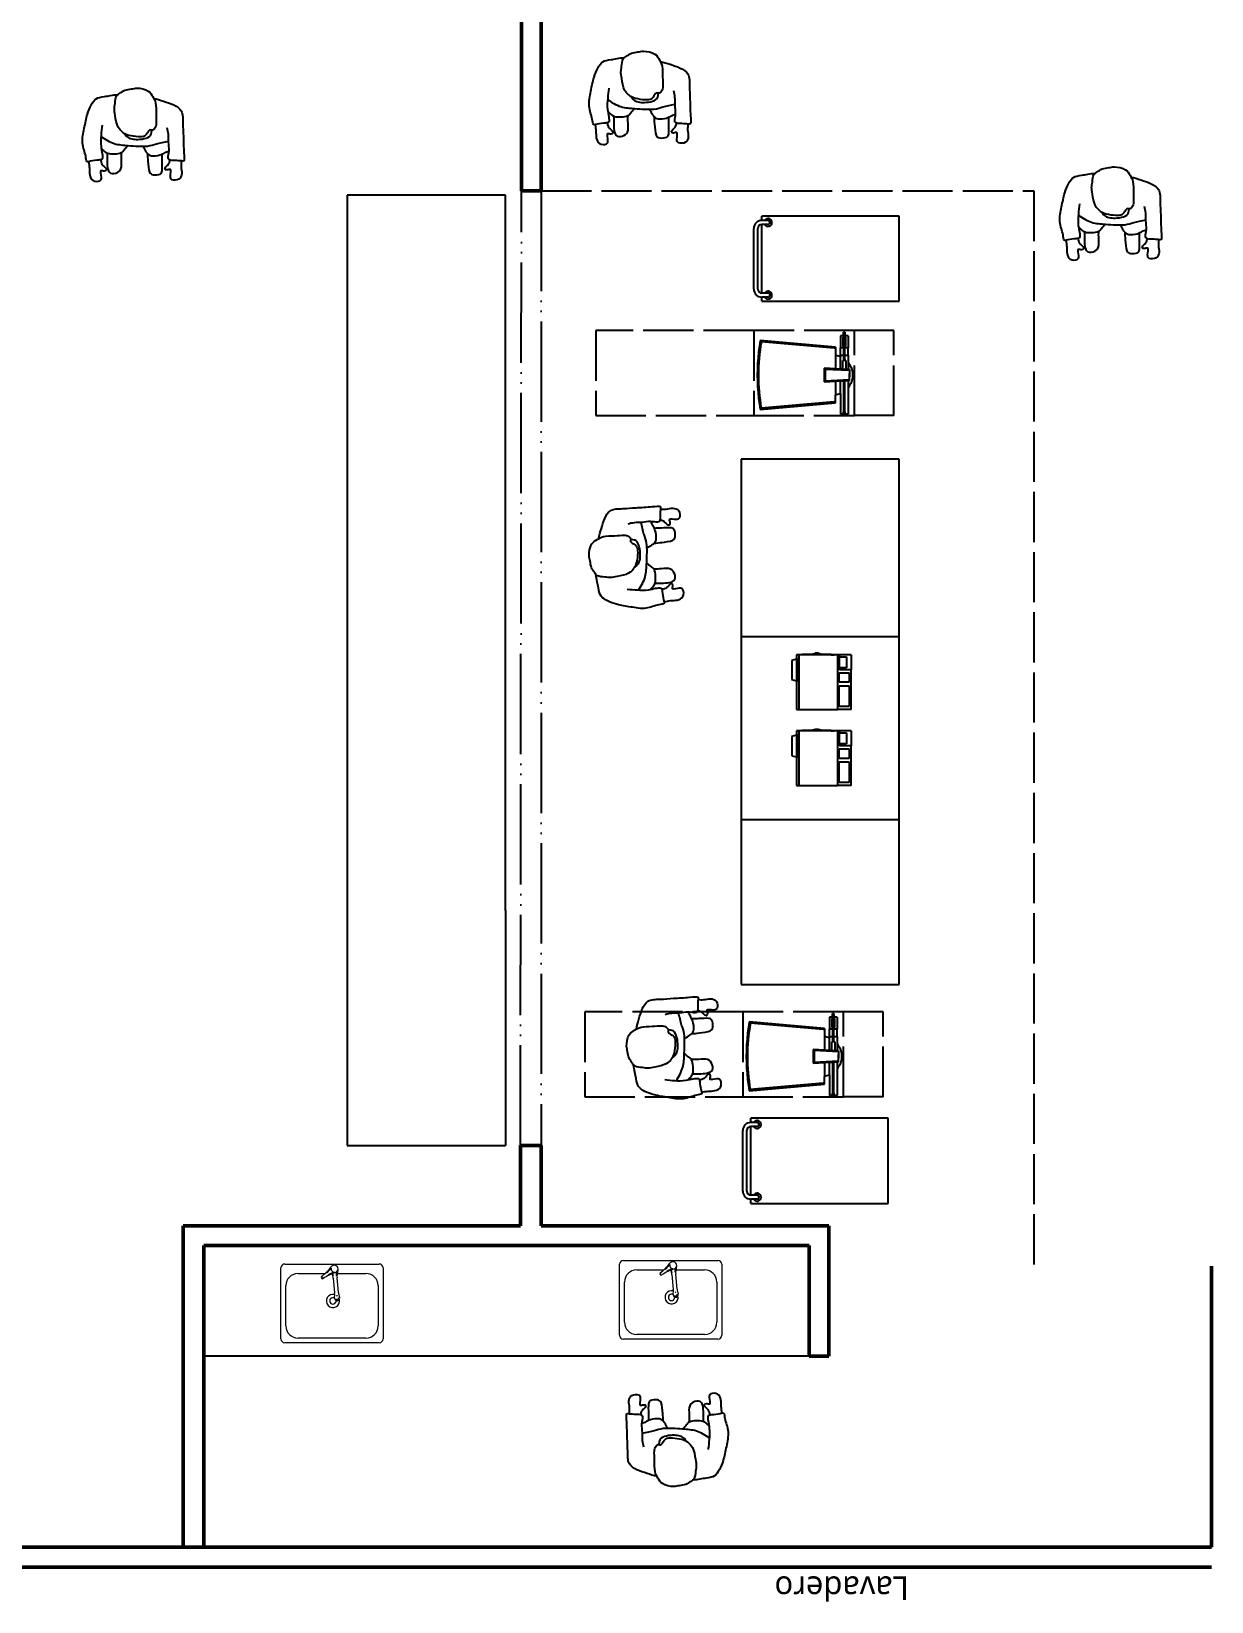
# Model space of a CAD drawing. Header units: millimetres. Extents: x 44692 to 659456, y -26273 to 96111.
# Drawn here: x 142438 to 148411, y -19436 to -11486 of the extents above; entities that cross this region are included whole.
import ezdxf

# ---------------------------------------------------------------- set-up
doc = ezdxf.new("R2010")
doc.units = ezdxf.units.MM
doc.header["$LTSCALE"] = 100
doc.linetypes.add('DASHEDX2', pattern=[3.048, 2.54, -0.508])
doc.linetypes.add('DIVIDEX2', pattern=[6.604, 5.08, -0.508, 0, -0.508, 0, -0.508])
for name, color, linetype in [('Area circulacion', 50, 'DASHEDX2'), ('Area proceso', 90, 'DASHEDX2'), ('Maquinas', 200, 'Continuous'), ('Mesas-estantes', 230, 'Continuous'), ('Muebles', 112, 'Continuous'), ('Personal', 171, 'Continuous'), ('Puertas', 43, 'DIVIDEX2'), ('rotulo', 211, 'Continuous'), ('Transporte semielaborado', 30, 'Continuous')]:
    doc.layers.add(name, color=color, linetype=linetype)
doc.layers.add('Paredes', color=7, linetype='Continuous', lineweight=50)
doc.styles.add('OpenSans', font='OpenSans-Regular.ttf')

# ---------------------------------------------------------------- blocks, each defined once
blk = doc.blocks.new('cl09-14')
at = {"lineweight": 5}
for p, q in [((-0.249, 0.4145), (0.0095, 0.4145)), ((0.0095, 0.4145), (0.249, 0.4145)), ((-0.269, 0.02), (-0.269, 0.3945)), ((-0.1788, 0.3645), (-0.0361, 0.3645)), ((0.006, 0.3403), (0.0136, 0.2619)), ((0.034, 0.2639), (0.0265, 0.3414)), ((0.0274, 0.3645), (0.1788, 0.3645)), ((0.269, 0.3945), (0.269, 0.02)), ((-0.2428, 0.0885), (-0.2428, 0.3005)), ((0.2428, 0.3005), (0.2428, 0.0885)), ((0.249, 0), (-0.249, 0)), ((0.1788, 0.0245), (-0.1788, 0.0245))]:
    blk.add_line(p, q, dxfattribs=at)
for centre, radius, start, end in [((-0.249, 0.3945), 0.02, 90, 180), ((0.249, 0.3945), 0.02, 0, 90), ((-0.1788, 0.3005), 0.064, 90, 180), ((-0.0506, 0.3437), 0.00664, 127.29995, 303.51976), ((-0.2092, 0.5518), 0.255, 307.29995, 323.44123), ((-0.0487, 0.3439), 0.00491, 158.92924, 241.9125), ((0.0939, 0.1256), 0.255, 107.37848, 123.51976), ((-0.0791, 0.4381), 0.0866, 305.66886, 327.17012), ((0.0292, 0.2858), 0.0866, 103.6496, 125.15085), ((0.011, 0.3884), 0.0162, 164.00843, 277.23501), ((0.0117, 0.388), 0.02, 287.37848, 143.44123), ((-0.0935, 0.3304), 0.1, 5.6774, 19.04527), ((-0.0221, 0.3495), 0.0293, 4.17107, 27.91331), ((0.0517, 0.3563), 0.0293, 157.81042, 186.31744), ((0.126, 0.3513), 0.1, 162.19035, 185.67746), ((0.1788, 0.3005), 0.064, 0, 90), ((0.0047, 0.2202), 0.0346, 74.3543, 12.13808), ((-0.0859, 0.252), 0.1, 351.17496, 5.6774), ((0.1335, 0.2738), 0.1, 185.67746, 200.1799), ((0.0047, 0.2202), 0.0168, 61.4601, 4.85789), ((0.0266, 0.2346), 0.0139, 171.17496, 20.1799), ((0.0267, 0.235), 0.00812, 213.71984, 15.80061), ((0.0262, 0.2395), 0.00759, 64.48838, 123.74119), ((-0.1788, 0.0885), 0.064, 180, 270), ((0.1788, 0.0885), 0.064, 270, 0), ((-0.249, 0.02), 0.02, 180, 270), ((0.249, 0.02), 0.02, 270, 0)]:
    blk.add_arc(centre, radius, start, end, dxfattribs=at)
blk = doc.blocks.new('pa17-16')
for points, knots in [([(5.5575, 2.4391), (5.5549, 2.4218), (5.5525, 2.3852), (5.5491, 2.3329), (5.5712, 2.2599), (5.5431, 2.2589), (5.5029, 2.2526), (5.4793, 2.2435), (5.4785, 2.2813), (5.4499, 2.3438), (5.4658, 2.4235), (5.4776, 2.5033), (5.5116, 2.5798), (5.5552, 2.585), (5.608, 2.5962), (5.6336, 2.6001)], [0, 0, 0, 0, 0.404899, 0.829805, 1.276298, 1.516647, 1.885942, 2.122553, 2.418487, 2.881882, 3.382407, 3.897515, 4.613825, 5.020942, 5.393355, 5.393355, 5.393355, 5.393355]), ([(5.62, 2.5537), (5.6188, 2.5427), (5.6154, 2.5253), (5.6223, 2.4901), (5.6346, 2.4293), (5.661, 2.4064), (5.685, 2.3908), (5.7322, 2.3832), (5.7723, 2.3842), (5.7881, 2.3969), (5.8018, 2.4268), (5.8146, 2.4162), (5.8324, 2.4305), (5.8382, 2.4568), (5.8318, 2.5038), (5.8344, 2.5615), (5.8137, 2.5937), (5.7944, 2.6284), (5.7307, 2.6388), (5.7037, 2.6296), (5.6679, 2.626), (5.6442, 2.6055), (5.6228, 2.5961), (5.6214, 2.5667), (5.62, 2.5537)], [0, 0, 0, 0, 0.297584, 0.631064, 1.068635, 1.39533, 1.69617, 2.097861, 2.458938, 2.716293, 3.010442, 3.199165, 3.447293, 3.731671, 4.119196, 4.541864, 4.881702, 5.22714, 5.673063, 5.989311, 6.327668, 6.644571, 6.906626, 7.259736, 7.259736, 7.259736, 7.259736]), ([(5.8196, 2.5846), (5.837, 2.5819), (5.8817, 2.5675), (5.9755, 2.5418), (5.972, 2.4609), (5.9791, 2.3926), (5.9812, 2.315), (5.9891, 2.2612), (5.9692, 2.2664), (5.9401, 2.2663), (5.9063, 2.2668), (5.9005, 2.2811), (5.909, 2.3184), (5.9007, 2.3606), (5.9019, 2.4011), (5.8964, 2.4238), (5.8933, 2.4348)], [6.682038, 6.682038, 6.682038, 6.682038, 7.076266, 7.806153, 8.304227, 8.77662, 9.284333, 9.649979, 9.844608, 10.160206, 10.472731, 10.661147, 10.998544, 11.371438, 11.724832, 12.051545, 12.051545, 12.051545, 12.051545]), ([(5.5522, 2.3809), (5.573, 2.3653), (5.6222, 2.3398), (5.6924, 2.3383), (5.7952, 2.3323), (5.8376, 2.352), (5.881, 2.3613), (5.9019, 2.366)], [0, 0, 0, 0, 0.49262, 0.970296, 1.525877, 1.91054, 2.357805, 2.357805, 2.357805, 2.357805]), ([(5.6724, 2.3994), (5.675, 2.3947), (5.6837, 2.383), (5.7041, 2.3718), (5.7348, 2.3697), (5.774, 2.3728), (5.8085, 2.3874), (5.8116, 2.4015), (5.8144, 2.4199)], [0.121052, 0.121052, 0.121052, 0.121052, 0.297289, 0.584433, 0.895396, 1.26174, 1.600834, 1.760925, 1.760925, 1.760925, 1.760925]), ([(5.5552, 2.3206), (5.5597, 2.3147), (5.5706, 2.3043), (5.5892, 2.2916), (5.6248, 2.2913), (5.6613, 2.2967), (5.6731, 2.3154), (5.6858, 2.3299), (5.6912, 2.3378)], [0, 0, 0, 0, 0.262594, 0.520609, 0.853848, 1.185107, 1.43842, 1.738028, 1.738028, 1.738028, 1.738028]), ([(5.5867, 2.2952), (5.5866, 2.2877), (5.5872, 2.2667), (5.5883, 2.1873), (5.6353, 2.19), (5.6673, 2.2128), (5.6606, 2.2618), (5.6599, 2.2881), (5.6606, 2.3008)], [0.078483, 0.078483, 0.078483, 0.078483, 0.321516, 0.797556, 1.122606, 1.448668, 1.830958, 2.166281, 2.166281, 2.166281, 2.166281]), ([(5.7713, 2.3359), (5.7736, 2.3305), (5.7786, 2.3203), (5.7954, 2.2951), (5.8154, 2.2848), (5.8612, 2.2906), (5.8838, 2.3057), (5.8988, 2.3117), (5.9058, 2.3148)], [0, 0, 0, 0, 0.233477, 0.532145, 0.79329, 1.163492, 1.458071, 1.725911, 1.725911, 1.725911, 1.725911]), ([(5.7943, 2.2992), (5.7951, 2.2858), (5.7984, 2.2614), (5.8038, 2.2002), (5.8255, 2.1869), (5.8672, 2.191), (5.8755, 2.2117), (5.8718, 2.2605), (5.8715, 2.286), (5.871, 2.2978)], [0, 0, 0, 0, 0.353805, 0.775896, 1.041599, 1.377968, 1.615337, 2.001902, 2.313716, 2.313716, 2.313716, 2.313716]), ([(5.4915, 2.2484), (5.4936, 2.2374), (5.4981, 2.215), (5.4968, 2.1806), (5.512, 2.1445), (5.5569, 2.147), (5.5634, 2.1681), (5.5498, 2.2128), (5.5753, 2.1995), (5.5912, 2.209), (5.5741, 2.2257), (5.5617, 2.2339), (5.5559, 2.2515), (5.5556, 2.26)], [0, 0, 0, 0, 0.324329, 0.654038, 0.980089, 1.31306, 1.562526, 1.890179, 2.123217, 2.319335, 2.559559, 2.78492, 3.066636, 3.066636, 3.066636, 3.066636]), ([(5.9713, 2.2652), (5.9703, 2.2553), (5.9686, 2.234), (5.9786, 2.2017), (5.9668, 2.1644), (5.9218, 2.1628), (5.9134, 2.1832), (5.9229, 2.229), (5.8988, 2.2135), (5.882, 2.2215), (5.8976, 2.2397), (5.908, 2.248), (5.912, 2.2618), (5.9127, 2.2683)], [0.038839, 0.038839, 0.038839, 0.038839, 0.324329, 0.654038, 0.980089, 1.31306, 1.562526, 1.890179, 2.123217, 2.319335, 2.559559, 2.78492, 2.989829, 2.989829, 2.989829, 2.989829])]:
    blk.add_open_spline(points, degree=3, knots=knots)

msp = doc.modelspace()

# ---------------------------------------------------------------- linework, layer by layer
for p, q in [((146603.844, -13000.432), (146603.844, -13000.432)), ((146548.25, -16450.335), (146548.25, -16450.335))]:
    msp.add_line(p, q)
at = {"layer": 'Area circulacion'}
for p, q in [((145018.021, -12293.248), (147511.465, -12293.248)), ((147511.465, -12293.248), (147511.465, -17738.229)), ((146474.013, -17870.677), (146474.013, -17902.664))]:
    msp.add_line(p, q, dxfattribs=at)
at = {"layer": 'Area proceso', "color": 3}
for p, q in [((146093.844, -13000.432), (145293.844, -13000.432)), ((145293.844, -13000.432), (145293.844, -13430.432)), ((146603.844, -13000.432), (146003.844, -13000.432)), ((146803.844, -13000.432), (146603.844, -13000.432)), ((146803.844, -13430.432), (146803.844, -13000.432)), ((145293.844, -13430.432), (146093.844, -13430.432)), ((146038.25, -16450.335), (145238.25, -16450.335)), ((145238.25, -16450.335), (145238.25, -16880.335)), ((146548.25, -16450.335), (145948.25, -16450.335)), ((146748.25, -16450.335), (146548.25, -16450.335)), ((146748.25, -16880.335), (146748.25, -16450.335)), ((145238.25, -16880.335), (146038.25, -16880.335))]:
    msp.add_line(p, q, dxfattribs=at)
at = {"layer": 'Area proceso'}
for p, q in [((146603.844, -13000.432), (146093.844, -13000.432)), ((146093.844, -13000.432), (146093.844, -13430.432)), ((146603.844, -13000.432), (146093.844, -13000.432)), ((146603.844, -13430.432), (146603.844, -13000.432)), ((146093.844, -13430.432), (146603.844, -13430.432)), ((146803.844, -13430.432), (146603.844, -13430.432)), ((146548.25, -16450.335), (146038.25, -16450.335)), ((146038.25, -16450.335), (146038.25, -16880.335)), ((146548.25, -16450.335), (146038.25, -16450.335)), ((146548.25, -16880.335), (146548.25, -16450.335)), ((146038.25, -16880.335), (146548.25, -16880.335)), ((146748.25, -16880.335), (146548.25, -16880.335))]:
    msp.add_line(p, q, dxfattribs=at)
at = {"layer": 'Maquinas'}
for p, q in [((146548.813, -13026.808), (146532.766, -13026.808)), ((146532.766, -13026.808), (146532.766, -13088.43)), ((146544.155, -13033.987), (146544.155, -13079.579)), ((146548.813, -13033.987), (146544.155, -13033.987)), ((146548.813, -13007.942), (146555.152, -13007.942)), ((146548.813, -13012.833), (146548.813, -13007.942)), ((146548.813, -13012.833), (146555.152, -13012.833)), ((146548.813, -13026.808), (146548.813, -13012.833)), ((146548.813, -13026.808), (146548.813, -13033.987)), ((146548.813, -13033.987), (146548.813, -13079.579)), ((146555.152, -13007.942), (146555.152, -13012.833)), ((146555.152, -13012.833), (146555.152, -13026.808)), ((146571.198, -13026.808), (146555.152, -13026.808)), ((146555.152, -13033.987), (146555.152, -13026.808)), ((146559.809, -13033.987), (146555.152, -13033.987)), ((146555.152, -13079.579), (146555.152, -13033.987)), ((146559.809, -13079.579), (146559.809, -13033.987)), ((146571.198, -13026.808), (146571.198, -13088.43)), ((146118.596, -13108.812), (146115.723, -13137.923)), ((146122.286, -13079.793), (146118.596, -13108.812)), ((146126.79, -13050.889), (146122.286, -13079.793)), ((146507.619, -13084.207), (146126.79, -13050.889)), ((146126.79, -13050.889), (146132.094, -13057.66)), ((146501.336, -13089.964), (146132.094, -13057.66)), ((146501.336, -13089.964), (146507.619, -13084.207)), ((146507.619, -13084.207), (146507.619, -13124.259)), ((146548.813, -13088.43), (146532.766, -13088.43)), ((146532.766, -13125.056), (146532.766, -13088.43)), ((146548.813, -13079.579), (146544.155, -13079.579)), ((146548.813, -13079.579), (146548.813, -13088.43)), ((146548.813, -13088.43), (146548.813, -13125.056)), ((146559.809, -13079.579), (146555.152, -13079.579)), ((146555.152, -13088.43), (146555.152, -13079.579)), ((146571.198, -13088.43), (146555.152, -13088.43)), ((146555.152, -13125.056), (146555.152, -13088.43)), ((146571.198, -13125.056), (146571.198, -13088.43)), ((146112.437, -13196.331), (146112.026, -13225.581)), ((146113.67, -13167.104), (146112.437, -13196.331)), ((146115.723, -13137.923), (146113.67, -13167.104)), ((146449.673, -13191.062), (146449.673, -13260.1)), ((146507.619, -13194.219), (146449.673, -13191.062)), ((146455.029, -13196.717), (146449.673, -13191.062)), ((146577.946, -13203.413), (146455.029, -13196.717)), ((146455.029, -13196.717), (146455.029, -13254.445)), ((146507.619, -13124.259), (146531.081, -13130.565)), ((146507.619, -13124.259), (146507.619, -13194.219)), ((146532.766, -13195.589), (146507.619, -13194.219)), ((146531.081, -13130.565), (146532.766, -13131.487)), ((146532.766, -13125.056), (146548.813, -13125.056)), ((146532.766, -13125.056), (146532.766, -13131.487)), ((146532.766, -13195.589), (146532.766, -13131.487)), ((146544.155, -13196.209), (146532.766, -13195.589)), ((146548.813, -13151.533), (146544.155, -13151.533)), ((146544.155, -13196.209), (146544.155, -13151.533)), ((146559.809, -13197.062), (146544.155, -13196.209)), ((146548.813, -13125.056), (146548.813, -13151.533)), ((146555.152, -13151.533), (146548.813, -13151.533)), ((146555.152, -13125.056), (146571.198, -13125.056)), ((146555.152, -13151.533), (146555.152, -13125.056)), ((146559.809, -13151.533), (146555.152, -13151.533)), ((146559.809, -13151.533), (146559.809, -13197.062)), ((146571.198, -13197.682), (146559.809, -13197.062)), ((146571.198, -13125.056), (146571.198, -13159.806)), ((146571.198, -13159.806), (146571.198, -13197.682)), ((146577.946, -13198.05), (146571.198, -13197.682)), ((146577.946, -13198.05), (146577.946, -13203.413)), ((146112.026, -13225.581), (146112.437, -13254.831)), ((146112.437, -13254.831), (146113.67, -13284.058)), ((146449.673, -13260.1), (146455.029, -13254.445)), ((146449.673, -13260.1), (146507.619, -13256.943)), ((146455.029, -13254.445), (146577.654, -13247.765)), ((146507.619, -13256.943), (146532.766, -13255.573)), ((146507.619, -13256.943), (146507.619, -13326.903)), ((146532.766, -13255.573), (146548.813, -13254.699)), ((146532.766, -13319.675), (146532.766, -13255.573)), ((146548.813, -13254.699), (146555.152, -13254.354)), ((146548.813, -13254.699), (146548.813, -13411.776)), ((146555.152, -13254.354), (146571.198, -13253.48)), ((146555.152, -13411.776), (146555.152, -13254.354)), ((146571.198, -13253.48), (146577.946, -13253.112)), ((146571.198, -13253.48), (146571.198, -13291.356)), ((146577.654, -13247.765), (146577.946, -13247.765)), ((146577.885, -13252.007), (146577.654, -13247.765)), ((146577.885, -13252.007), (146577.946, -13247.765)), ((146577.946, -13253.112), (146577.885, -13252.007)), ((146577.946, -13203.413), (146577.946, -13217)), ((146577.946, -13217), (146577.946, -13234.162)), ((146577.946, -13247.765), (146577.946, -13234.162)), ((146113.67, -13284.058), (146115.723, -13313.239)), ((146115.723, -13313.239), (146118.596, -13342.35)), ((146118.596, -13342.35), (146122.286, -13371.369)), ((146531.081, -13320.597), (146507.619, -13326.903)), ((146507.619, -13366.955), (146507.619, -13326.903)), ((146532.766, -13319.675), (146531.081, -13320.597)), ((146532.766, -13319.675), (146532.766, -13424.354)), ((146571.198, -13291.356), (146571.198, -13424.354)), ((146122.286, -13371.369), (146126.79, -13400.273)), ((146126.79, -13400.273), (146507.619, -13366.955)), ((146126.79, -13400.273), (146132.094, -13393.502)), ((146501.336, -13361.198), (146132.094, -13393.502)), ((146507.619, -13366.955), (146501.336, -13361.198)), ((146548.813, -13424.354), (146532.766, -13424.354)), ((146555.152, -13411.776), (146548.813, -13411.776)), ((146548.813, -13424.354), (146548.813, -13411.776)), ((146548.813, -13424.354), (146555.152, -13424.354)), ((146548.813, -13424.354), (146548.813, -13429.245)), ((146548.813, -13429.245), (146555.152, -13429.245)), ((146555.152, -13411.776), (146555.152, -13424.354)), ((146571.198, -13424.354), (146555.152, -13424.354)), ((146555.152, -13424.354), (146555.152, -13429.245)), ((146309.625, -14664.401), (146287.392, -14670.5)), ((146287.392, -14670.5), (146287.392, -14767.999)), ((146309.625, -14642.445), (146309.625, -14664.401)), ((146321.704, -14642.445), (146309.625, -14642.445)), ((146311.625, -14663.853), (146309.625, -14664.401)), ((146316.472, -14663.853), (146311.625, -14663.853)), ((146311.625, -14774.647), (146311.625, -14663.853)), ((146316.472, -14774.647), (146316.472, -14663.853)), ((146321.704, -14642.445), (146321.704, -14919.396)), ((146339.823, -14642.445), (146321.704, -14642.445)), ((146391.948, -14640.558), (146339.823, -14640.558)), ((146339.823, -14642.445), (146339.823, -14640.558)), ((146485.65, -14642.445), (146339.823, -14642.445)), ((146391.948, -14640.558), (146391.948, -14636.783)), ((146391.948, -14636.783), (146398, -14636.783)), ((146391.948, -14640.558), (146398, -14640.558)), ((146398, -14640.558), (146398, -14636.783)), ((146404.982, -14636.783), (146398, -14636.783)), ((146404.982, -14640.558), (146398, -14640.558)), ((146404.982, -14636.783), (146404.982, -14633.008)), ((146404.982, -14633.008), (146421.968, -14633.008)), ((146404.982, -14640.558), (146404.982, -14636.783)), ((146404.982, -14640.558), (146421.968, -14640.558)), ((146421.968, -14636.783), (146421.968, -14633.008)), ((146428.949, -14636.783), (146421.968, -14636.783)), ((146421.968, -14640.558), (146421.968, -14636.783)), ((146428.949, -14640.558), (146421.968, -14640.558)), ((146428.949, -14640.558), (146428.949, -14636.783)), ((146428.949, -14636.783), (146434.972, -14636.783)), ((146428.949, -14640.558), (146434.972, -14640.558)), ((146434.972, -14640.558), (146434.972, -14636.783)), ((146485.65, -14640.558), (146434.972, -14640.558)), ((146485.65, -14642.445), (146485.65, -14640.558)), ((146485.65, -14640.558), (146501.26, -14640.558)), ((146485.65, -14642.445), (146501.26, -14642.445)), ((146501.26, -14642.445), (146501.26, -14640.558)), ((146501.26, -14640.558), (146513.964, -14640.558)), ((146513.964, -14642.445), (146501.26, -14642.445)), ((146513.964, -14642.445), (146513.964, -14640.558)), ((146513.964, -14640.558), (146514.49, -14640.558)), ((146514.49, -14642.445), (146513.964, -14642.445)), ((146514.49, -14642.445), (146514.49, -14640.558)), ((146517.325, -14642.445), (146514.49, -14642.445)), ((146517.325, -14642.445), (146517.325, -14919.396)), ((146528.649, -14642.445), (146517.325, -14642.445)), ((146586.576, -14642.445), (146528.649, -14642.445)), ((146528.649, -14642.445), (146528.649, -14651.882)), ((146528.649, -14708.504), (146528.649, -14651.882)), ((146528.649, -14651.882), (146562.717, -14651.882)), ((146562.717, -14708.504), (146528.649, -14708.504)), ((146528.649, -14708.504), (146528.649, -14717.941)), ((146562.717, -14651.882), (146562.717, -14708.504)), ((146586.576, -14642.445), (146586.576, -14717.941)), ((146287.392, -14767.999), (146309.625, -14774.098)), ((146309.625, -14774.098), (146309.625, -14919.396)), ((146309.625, -14774.098), (146311.625, -14774.647)), ((146311.625, -14774.647), (146316.472, -14774.647)), ((146527.046, -14733.04), (146577.085, -14733.04)), ((146527.046, -14781.374), (146527.046, -14733.04)), ((146577.085, -14781.374), (146527.046, -14781.374)), ((146586.576, -14717.941), (146528.649, -14717.941)), ((146577.085, -14733.04), (146577.085, -14781.374)), ((146586.576, -14919.396), (146586.576, -14717.941)), ((146527.046, -14798.768), (146577.085, -14798.768)), ((146527.046, -14904.297), (146527.046, -14798.768)), ((146577.085, -14798.768), (146577.085, -14904.297)), ((146309.625, -14919.396), (146321.704, -14919.396)), ((146321.704, -14919.396), (146517.325, -14919.396)), ((146586.576, -14919.396), (146517.325, -14919.396)), ((146577.085, -14904.297), (146527.046, -14904.297)), ((146391.948, -15025.779), (146339.823, -15025.779)), ((146339.823, -15027.666), (146339.823, -15025.779)), ((146391.948, -15025.779), (146391.948, -15022.004)), ((146391.948, -15022.004), (146398, -15022.004)), ((146391.948, -15025.779), (146398, -15025.779)), ((146398, -15025.779), (146398, -15022.004)), ((146404.982, -15022.004), (146398, -15022.004)), ((146404.982, -15025.779), (146398, -15025.779)), ((146404.982, -15022.004), (146404.982, -15018.229)), ((146404.982, -15018.229), (146421.968, -15018.229)), ((146404.982, -15025.779), (146404.982, -15022.004)), ((146404.982, -15025.779), (146421.968, -15025.779)), ((146421.968, -15022.004), (146421.968, -15018.229)), ((146428.949, -15022.004), (146421.968, -15022.004)), ((146421.968, -15025.779), (146421.968, -15022.004)), ((146428.949, -15025.779), (146421.968, -15025.779)), ((146428.949, -15025.779), (146428.949, -15022.004)), ((146428.949, -15022.004), (146434.972, -15022.004)), ((146428.949, -15025.779), (146434.972, -15025.779)), ((146434.972, -15025.779), (146434.972, -15022.004)), ((146485.65, -15025.779), (146434.972, -15025.779)), ((146485.65, -15027.666), (146485.65, -15025.779)), ((146485.65, -15025.779), (146501.26, -15025.779)), ((146501.26, -15027.666), (146501.26, -15025.779)), ((146501.26, -15025.779), (146513.964, -15025.779)), ((146513.964, -15027.666), (146513.964, -15025.779)), ((146513.964, -15025.779), (146514.49, -15025.779)), ((146514.49, -15027.666), (146514.49, -15025.779)), ((146309.625, -15049.622), (146287.392, -15055.721)), ((146287.392, -15055.721), (146287.392, -15153.22)), ((146309.625, -15027.666), (146309.625, -15049.622)), ((146321.704, -15027.666), (146309.625, -15027.666)), ((146311.625, -15049.073), (146309.625, -15049.622)), ((146316.472, -15049.073), (146311.625, -15049.073)), ((146311.625, -15159.868), (146311.625, -15049.073)), ((146316.472, -15159.868), (146316.472, -15049.073)), ((146321.704, -15027.666), (146321.704, -15304.617)), ((146339.823, -15027.666), (146321.704, -15027.666)), ((146485.65, -15027.666), (146339.823, -15027.666)), ((146485.65, -15027.666), (146501.26, -15027.666)), ((146513.964, -15027.666), (146501.26, -15027.666)), ((146514.49, -15027.666), (146513.964, -15027.666)), ((146517.325, -15027.666), (146514.49, -15027.666)), ((146517.325, -15027.666), (146517.325, -15304.617)), ((146528.649, -15027.666), (146517.325, -15027.666)), ((146586.576, -15027.666), (146528.649, -15027.666)), ((146528.649, -15027.666), (146528.649, -15037.103)), ((146528.649, -15093.725), (146528.649, -15037.103)), ((146528.649, -15037.103), (146562.717, -15037.103)), ((146562.717, -15093.725), (146528.649, -15093.725)), ((146528.649, -15093.725), (146528.649, -15103.162)), ((146586.576, -15103.162), (146528.649, -15103.162)), ((146562.717, -15037.103), (146562.717, -15093.725)), ((146586.576, -15027.666), (146586.576, -15103.162)), ((146586.576, -15304.617), (146586.576, -15103.162)), ((146287.392, -15153.22), (146309.625, -15159.319)), ((146309.625, -15159.319), (146309.625, -15304.617)), ((146309.625, -15159.319), (146311.625, -15159.868)), ((146311.625, -15159.868), (146316.472, -15159.868)), ((146527.046, -15118.261), (146577.085, -15118.261)), ((146527.046, -15166.595), (146527.046, -15118.261)), ((146577.085, -15166.595), (146527.046, -15166.595)), ((146527.046, -15183.989), (146577.085, -15183.989)), ((146527.046, -15289.518), (146527.046, -15183.989)), ((146577.085, -15118.261), (146577.085, -15166.595)), ((146577.085, -15183.989), (146577.085, -15289.518)), ((146309.625, -15304.617), (146321.704, -15304.617)), ((146321.704, -15304.617), (146517.325, -15304.617)), ((146586.576, -15304.617), (146517.325, -15304.617)), ((146577.085, -15289.518), (146527.046, -15289.518)), ((146493.219, -16457.845), (146499.558, -16457.845)), ((146493.219, -16462.736), (146493.219, -16457.845)), ((146499.558, -16457.845), (146499.558, -16462.736)), ((146066.692, -16529.696), (146063.002, -16558.715)), ((146071.196, -16500.792), (146066.692, -16529.696)), ((146452.026, -16534.11), (146071.196, -16500.792)), ((146071.196, -16500.792), (146076.5, -16507.563)), ((146445.743, -16539.867), (146076.5, -16507.563)), ((146445.743, -16539.867), (146452.026, -16534.11)), ((146452.026, -16534.11), (146452.026, -16574.163)), ((146493.219, -16476.711), (146477.172, -16476.711)), ((146477.172, -16476.711), (146477.172, -16538.333)), ((146488.561, -16483.89), (146488.561, -16529.482)), ((146493.219, -16483.89), (146488.561, -16483.89)), ((146493.219, -16529.482), (146488.561, -16529.482)), ((146493.219, -16462.736), (146499.558, -16462.736)), ((146493.219, -16476.711), (146493.219, -16462.736)), ((146493.219, -16476.711), (146493.219, -16483.89)), ((146493.219, -16483.89), (146493.219, -16529.482)), ((146493.219, -16529.482), (146493.219, -16538.333)), ((146499.558, -16462.736), (146499.558, -16476.711)), ((146515.604, -16476.711), (146499.558, -16476.711)), ((146499.558, -16483.89), (146499.558, -16476.711)), ((146504.215, -16483.89), (146499.558, -16483.89)), ((146499.558, -16529.482), (146499.558, -16483.89)), ((146504.215, -16529.482), (146499.558, -16529.482)), ((146499.558, -16538.333), (146499.558, -16529.482)), ((146504.215, -16529.482), (146504.215, -16483.89)), ((146515.604, -16476.711), (146515.604, -16538.333)), ((146058.076, -16617.007), (146056.843, -16646.234)), ((146060.129, -16587.827), (146058.076, -16617.007)), ((146063.002, -16558.715), (146060.129, -16587.827)), ((146452.026, -16574.163), (146475.487, -16580.468)), ((146452.026, -16574.163), (146452.026, -16644.122)), ((146475.487, -16580.468), (146477.172, -16581.39)), ((146493.219, -16538.333), (146477.172, -16538.333)), ((146477.172, -16574.96), (146477.172, -16538.333)), ((146477.172, -16574.96), (146493.219, -16574.96)), ((146477.172, -16574.96), (146477.172, -16581.39)), ((146477.172, -16645.492), (146477.172, -16581.39)), ((146493.219, -16601.436), (146488.561, -16601.436)), ((146488.561, -16646.112), (146488.561, -16601.436)), ((146493.219, -16538.333), (146493.219, -16574.96)), ((146493.219, -16574.96), (146493.219, -16601.436)), ((146499.558, -16601.436), (146493.219, -16601.436)), ((146515.604, -16538.333), (146499.558, -16538.333)), ((146499.558, -16574.96), (146499.558, -16538.333)), ((146499.558, -16574.96), (146515.604, -16574.96)), ((146499.558, -16601.436), (146499.558, -16574.96)), ((146504.215, -16601.436), (146499.558, -16601.436)), ((146504.215, -16601.436), (146504.215, -16646.965)), ((146515.604, -16574.96), (146515.604, -16538.333)), ((146515.604, -16574.96), (146515.604, -16609.709)), ((146515.604, -16609.709), (146515.604, -16647.585)), ((146056.843, -16646.234), (146056.432, -16675.484)), ((146056.432, -16675.484), (146056.843, -16704.734)), ((146394.079, -16640.965), (146394.079, -16710.003)), ((146452.026, -16644.122), (146394.079, -16640.965)), ((146399.435, -16646.621), (146394.079, -16640.965)), ((146522.352, -16653.316), (146399.435, -16646.621)), ((146399.435, -16646.621), (146399.435, -16704.348)), ((146477.172, -16645.492), (146452.026, -16644.122)), ((146488.561, -16646.112), (146477.172, -16645.492)), ((146504.215, -16646.965), (146488.561, -16646.112)), ((146515.604, -16647.585), (146504.215, -16646.965)), ((146522.352, -16647.953), (146515.604, -16647.585)), ((146522.352, -16647.953), (146522.352, -16653.316)), ((146522.352, -16653.316), (146522.352, -16666.903)), ((146522.352, -16666.903), (146522.352, -16684.065)), ((146522.352, -16697.668), (146522.352, -16684.065)), ((146056.843, -16704.734), (146058.076, -16733.961)), ((146058.076, -16733.961), (146060.129, -16763.142)), ((146060.129, -16763.142), (146063.002, -16792.253)), ((146394.079, -16710.003), (146399.435, -16704.348)), ((146394.079, -16710.003), (146452.026, -16706.846)), ((146399.435, -16704.348), (146522.06, -16697.668)), ((146452.026, -16706.846), (146477.172, -16705.476)), ((146452.026, -16706.846), (146452.026, -16776.806)), ((146475.487, -16770.5), (146452.026, -16776.806)), ((146477.172, -16769.578), (146475.487, -16770.5)), ((146477.172, -16705.476), (146493.219, -16704.602)), ((146477.172, -16769.578), (146477.172, -16705.476)), ((146477.172, -16769.578), (146477.172, -16874.257)), ((146493.219, -16704.602), (146499.558, -16704.257)), ((146493.219, -16704.602), (146493.219, -16861.679)), ((146499.558, -16704.257), (146515.604, -16703.383)), ((146499.558, -16861.679), (146499.558, -16704.257)), ((146515.604, -16703.383), (146522.352, -16703.015)), ((146515.604, -16703.383), (146515.604, -16741.259)), ((146515.604, -16741.259), (146515.604, -16874.257)), ((146522.06, -16697.668), (146522.352, -16697.668)), ((146522.292, -16701.91), (146522.06, -16697.668)), ((146522.292, -16701.91), (146522.352, -16697.668)), ((146522.352, -16703.015), (146522.292, -16701.91)), ((146063.002, -16792.253), (146066.692, -16821.272)), ((146066.692, -16821.272), (146071.196, -16850.177)), ((146071.196, -16850.177), (146452.026, -16816.858)), ((146071.196, -16850.177), (146076.5, -16843.405)), ((146445.743, -16811.101), (146076.5, -16843.405)), ((146452.026, -16816.858), (146445.743, -16811.101)), ((146452.026, -16816.858), (146452.026, -16776.806)), ((146493.219, -16874.257), (146477.172, -16874.257)), ((146499.558, -16861.679), (146493.219, -16861.679)), ((146493.219, -16874.257), (146493.219, -16861.679)), ((146493.219, -16874.257), (146499.558, -16874.257)), ((146493.219, -16874.257), (146493.219, -16879.148)), ((146493.219, -16879.148), (146499.558, -16879.148)), ((146499.558, -16861.679), (146499.558, -16874.257)), ((146515.604, -16874.257), (146499.558, -16874.257)), ((146499.558, -16874.257), (146499.558, -16879.148))]:
    msp.add_line(p, q, dxfattribs=at)
for points in [[(146571.198, -13159.806), (146575.602, -13166.549), (146579.287, -13172.656), (146582.334, -13178.197), (146584.823, -13183.239), (146586.835, -13187.85), (146588.451, -13192.1), (146589.752, -13196.057), (146590.818, -13199.788), (146591.718, -13203.355), (146592.472, -13206.785), (146593.088, -13210.097), (146593.574, -13213.311), (146593.939, -13216.447), (146594.189, -13219.524), (146594.334, -13222.562), (146594.38, -13225.581), (146594.334, -13228.6), (146594.189, -13231.638), (146593.939, -13234.715), (146593.574, -13237.851), (146593.088, -13241.065), (146592.472, -13244.377), (146591.718, -13247.807), (146590.818, -13251.374), (146589.752, -13255.105), (146588.451, -13259.062), (146586.835, -13263.312), (146584.823, -13267.923), (146582.334, -13272.965), (146579.287, -13278.506), (146575.602, -13284.613), (146571.198, -13291.356)], [(146577.946, -13234.162), (146578.271, -13233.277), (146578.55, -13232.317), (146578.782, -13231.292), (146578.97, -13230.214), (146579.114, -13229.093), (146579.215, -13227.94), (146579.275, -13226.766), (146579.295, -13225.581), (146579.275, -13224.396), (146579.215, -13223.222), (146579.114, -13222.069), (146578.97, -13220.948), (146578.782, -13219.87), (146578.55, -13218.845), (146578.271, -13217.885), (146577.946, -13217)], [(146515.604, -16609.709), (146520.009, -16616.452), (146523.694, -16622.559), (146526.74, -16628.1), (146529.229, -16633.142), (146531.241, -16637.754), (146532.857, -16642.003), (146534.158, -16645.96), (146535.224, -16649.691), (146536.124, -16653.258), (146536.878, -16656.688), (146537.494, -16660), (146537.981, -16663.214), (146538.345, -16666.35), (146538.595, -16669.427), (146538.74, -16672.466), (146538.786, -16675.484), (146538.74, -16678.503), (146538.595, -16681.541), (146538.345, -16684.618), (146537.981, -16687.754), (146537.494, -16690.968), (146536.878, -16694.281), (146536.124, -16697.71), (146535.224, -16701.277), (146534.158, -16705.008), (146532.857, -16708.965), (146531.241, -16713.215), (146529.229, -16717.826), (146526.74, -16722.868), (146523.694, -16728.409), (146520.009, -16734.516), (146515.604, -16741.259)], [(146522.352, -16684.065), (146522.677, -16683.18), (146522.956, -16682.22), (146523.188, -16681.195), (146523.376, -16680.117), (146523.52, -16678.997), (146523.621, -16677.844), (146523.681, -16676.669), (146523.701, -16675.484), (146523.681, -16674.299), (146523.621, -16673.125), (146523.52, -16671.972), (146523.376, -16670.851), (146523.188, -16669.773), (146522.956, -16668.748), (146522.677, -16667.788), (146522.352, -16666.903)]]:
    msp.add_lwpolyline(points, dxfattribs=at)
for centre in [(147089.37, -13226.654), (147033.776, -16676.557)]:
    msp.add_arc(centre, 971.708, 169.9864267, 189.8870323, dxfattribs=at)
at = {"layer": 'Mesas-estantes'}
for p, q in [((144836.746, -12314.353), (144036.746, -12314.353)), ((144036.746, -12314.353), (144036.746, -13723.093)), ((144836.746, -15936.891), (144836.746, -12314.353)), ((146829.774, -13651.856), (146029.774, -13651.856)), ((146029.774, -13651.856), (146029.774, -14134.269)), ((146829.774, -14934.269), (146829.774, -13651.856)), ((144036.746, -13723.093), (144036.746, -17126.928)), ((146029.774, -14134.269), (146029.774, -14934.269)), ((146029.774, -14549.994), (146829.774, -14549.994)), ((146029.774, -14934.269), (146029.612, -16311.754)), ((146829.612, -16311.754), (146829.774, -14934.269)), ((146029.774, -15475.743), (146829.71, -15475.743)), ((144836.746, -15936.891), (144836.746, -17126.928)), ((146029.612, -16311.754), (146829.612, -16311.754)), ((144036.746, -17126.928), (144836.746, -17126.928))]:
    msp.add_line(p, q, dxfattribs=at)
at = {"layer": 'Muebles'}
msp.add_line((146374.013, -18194.314), (143310.452, -18194.314), dxfattribs=at)
at = {"layer": 'Paredes'}
for p, q in [((144918.021, -12293.248), (144918.021, -11393.248)), ((145018.021, -12293.248), (145018.021, -11393.248)), ((145018.021, -12293.248), (144918.021, -12293.248)), ((144913.469, -17126.928), (145018.021, -17126.928)), ((144913.469, -17126.928), (144913.469, -17533.927)), ((145018.021, -17126.928), (145018.021, -17533.927)), ((143205.9, -17533.927), (143205.9, -19161.604)), ((143205.9, -17533.927), (144913.469, -17533.927)), ((145018.021, -17533.927), (146474.013, -17533.927)), ((146474.013, -17633.927), (146474.013, -17533.927)), ((143310.452, -17633.927), (143310.452, -19161.604)), ((143310.452, -17633.927), (146359.343, -17633.927)), ((146359.343, -17633.927), (146374.013, -17633.927)), ((146374.013, -17633.927), (146374.013, -18194.314)), ((146474.013, -17633.927), (146474.013, -18194.314)), ((148411.465, -17738.229), (148411.465, -19161.604)), ((146374.013, -18194.314), (146474.013, -18194.314)), ((137125.572, -19161.604), (143110.452, -19161.604)), ((143205.9, -19161.604), (143005.9, -19161.604)), ((143205.9, -19161.604), (143310.452, -19161.604))]:
    msp.add_line(p, q, dxfattribs=at)
at = {"layer": 'Paredes', "color": 0}
for p, q in [((148333.559, -19161.604), (143310.452, -19161.604)), ((148411.465, -19161.604), (148333.559, -19161.604)), ((134159.675, -19261.604), (143310.452, -19261.604)), ((143310.452, -19261.604), (148411.465, -19261.604))]:
    msp.add_line(p, q, dxfattribs=at)
at = {"layer": 'Puertas'}
for p, q in [((144913.469, -17126.928), (144918.021, -12293.248)), ((145018.021, -12293.248), (145018.021, -17126.928))]:
    msp.add_line(p, q, dxfattribs=at)
at = {"layer": 'Transporte semielaborado'}
for p, q in [((146166.089, -12442.574), (146134.402, -12442.574)), ((146166.089, -12462.854), (146134.402, -12462.854)), ((146830.236, -12421.133), (146135.67, -12421.133)), ((146135.67, -12442.574), (146135.67, -12421.133)), ((146135.67, -12810.347), (146135.67, -12462.854)), ((146830.236, -12852.068), (146830.236, -12421.133)), ((146093.844, -12790.068), (146093.844, -12483.133)), ((146114.123, -12790.068), (146114.123, -12483.133)), ((146166.089, -12810.347), (146134.402, -12810.347)), ((146166.089, -12830.626), (146134.402, -12830.626)), ((146135.67, -12852.068), (146135.67, -12830.626)), ((146135.67, -12852.068), (146135.67, -12830.626)), ((146135.67, -12852.068), (146135.67, -12841.928)), ((146135.67, -12852.068), (146145.809, -12852.068)), ((146135.67, -12852.068), (146166.089, -12852.068)), ((146135.67, -12852.068), (146830.236, -12852.068)), ((146110.495, -17010.586), (146078.808, -17010.586)), ((146774.642, -16989.144), (146080.076, -16989.144)), ((146080.076, -17010.586), (146080.076, -16989.144)), ((146774.642, -17420.079), (146774.642, -16989.144)), ((146038.25, -17358.079), (146038.25, -17051.144)), ((146058.529, -17358.079), (146058.529, -17051.144)), ((146110.495, -17030.865), (146078.808, -17030.865)), ((146080.076, -17378.358), (146080.076, -17030.865)), ((146110.495, -17378.358), (146078.808, -17378.358)), ((146110.495, -17398.638), (146078.808, -17398.638)), ((146080.076, -17420.079), (146080.076, -17398.638)), ((146080.076, -17420.079), (146080.076, -17398.638)), ((146080.076, -17420.079), (146080.076, -17409.94)), ((146080.076, -17420.079), (146090.215, -17420.079)), ((146080.076, -17420.079), (146110.495, -17420.079)), ((146080.076, -17420.079), (146774.642, -17420.079))]:
    msp.add_line(p, q, dxfattribs=at)
for centre, radius, start, end in [((146134.402, -12483.133), 40.559, 90, 180), ((146134.402, -12483.133), 20.279, 90, 180), ((146166.089, -12452.714), 20.279, 210, 150), ((146166.089, -12452.714), 10.14, 0, 90), ((146166.089, -12452.714), 10.14, 269.9998907, 90), ((146134.402, -12790.068), 40.559, 180, 270), ((146134.402, -12790.068), 20.279, 180, 270), ((146166.089, -12820.487), 20.279, 210, 150), ((146166.089, -12820.487), 10.14, 270, 90), ((146078.808, -17051.144), 40.559, 90, 180), ((146110.495, -17020.725), 20.279, 210, 150), ((146110.495, -17020.725), 10.14, 0, 90), ((146110.495, -17020.725), 10.14, 269.9998907, 90), ((146078.808, -17051.144), 20.279, 90, 180), ((146078.808, -17358.079), 40.559, 180, 270), ((146078.808, -17358.079), 20.279, 180, 270), ((146110.495, -17388.498), 20.279, 210, 150), ((146110.495, -17388.498), 10.14, 270, 90)]:
    msp.add_arc(centre, radius, start, end, dxfattribs=at)

# ---------------------------------------------------------------- block references
at = {"layer": 'Muebles', "xscale": 961.212493044091, "yscale": 961.212493044091, "zscale": 961.212493044091}
for p in [(143959.316, -18125.514), (145673.528, -18107.404)]:
    msp.add_blockref('cl09-14', p, dxfattribs=at)
at = {"layer": 'Personal', "xscale": 979.1504951166461, "yscale": 979.1504951166461, "zscale": 979.1504951166461}
for p, rotation in [((139854.611, -14008.474), 358.3998681193052), ((137290.422, -14195.569), 358.3998681193052), ((142237.382, -14593.953), 358.3998681193052), ((147865.807, -19740.397), 90.25433684056763), ((148056.036, -22224.463), 90.25433684056763), ((151370.219, -16431.065), 178.3998681193052)]:
    msp.add_blockref('pa17-16', p, dxfattribs=dict(at, rotation=rotation))

# ---------------------------------------------------------------- texts
at = {"layer": 'rotulo', "insert": (146879.218, -19428.767), "char_height": 120, "width": 1055.00166, "attachment_point": 1, "rotation": 180, "style": 'OpenSans'}
msp.add_mtext('Lavadero', dxfattribs=at)

doc.saveas('drawing.dxf')
